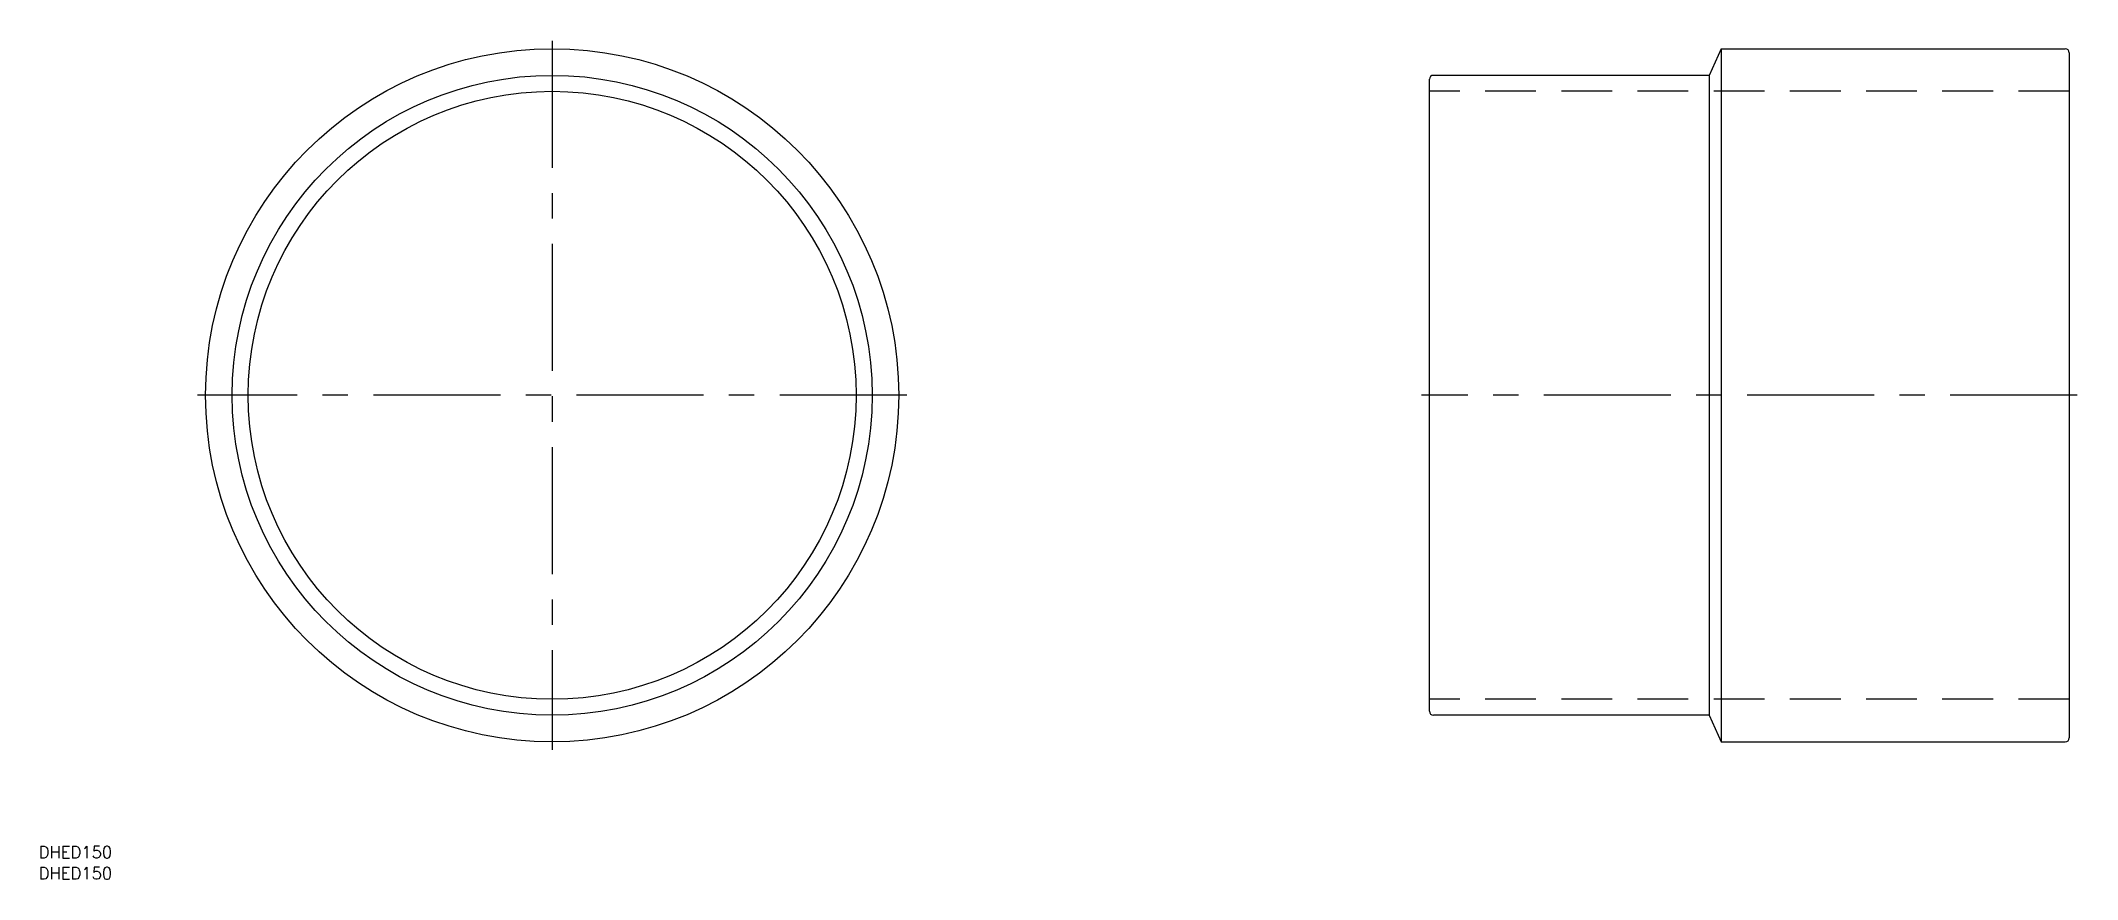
# Model space of a CAD drawing. Extents: x -128 to 381, y -121 to 89.
import ezdxf

# ---------------------------------------------------------------- set-up
doc = ezdxf.new("R2010")
doc.units = 0
doc.linetypes.add('CENTER', pattern=[50.8, 31.75, -6.35, 6.35, -6.35])
doc.linetypes.add('DASHED', pattern=[19.05, 12.7, -6.35])
doc.layers.get('0').update_dxf_attribs({"linetype": 'CONTINUOUS'})
doc.layers.add('CENTER', color=1, linetype='CENTER')
doc.styles.get("Standard").update_dxf_attribs({"font": 'txt.shx', "height": 3, "bigfont": 'bigfont.shx'})

msp = doc.modelspace()

# ---------------------------------------------------------------- linework, layer by layer
at = {"color": 7, "linetype": 'CONTINUOUS'}
for p, q in [((292.33, 86.65), (289.33, 80)), ((292.33, 86.65), (378.33, 86.65)), ((292.33, 86.65), (292.33, -86.65)), ((379.33, 85.65), (379.33, -85.65)), ((219.33, -79), (219.33, 79)), ((289.33, 80), (220.33, 80)), ((289.33, 80), (289.33, -80)), ((289.33, -80), (220.33, -80)), ((289.33, -80), (292.33, -86.65)), ((292.33, -86.65), (378.33, -86.65))]:
    msp.add_line(p, q, dxfattribs=at)
at = {"color": 3, "linetype": 'DASHED'}
for p, q in [((379.33, 76), (219.33, 76)), ((379.33, -76), (219.33, -76))]:
    msp.add_line(p, q, dxfattribs=at)
at = {"color": 7, "linetype": 'CONTINUOUS'}
for radius in [86.65, 80, 76]:
    msp.add_circle((0, 0), radius, dxfattribs=at)
for centre, start, end in [((378.33, 85.65), 0, 90), ((220.33, 79), 90, 180), ((220.33, -79), 180, 270), ((378.33, -85.65), 270, 0)]:
    msp.add_arc(centre, 1, start, end, dxfattribs=at)
at = {"layer": 'CENTER', "color": 1, "linetype": 'CENTER'}
for p, q in [((0, 88.65), (0, -88.65)), ((88.65, 0), (-88.65, 0)), ((381.33, 0), (217.33, 0))]:
    msp.add_line(p, q, dxfattribs=at)

# ---------------------------------------------------------------- texts
at = {"color": 7, "linetype": 'CONTINUOUS'}
for p in [(-128.39, -115.7), (-128.39, -120.99)]:
    msp.add_text('DHED150', height=3, dxfattribs=at).set_placement(p)

doc.saveas('drawing.dxf')
